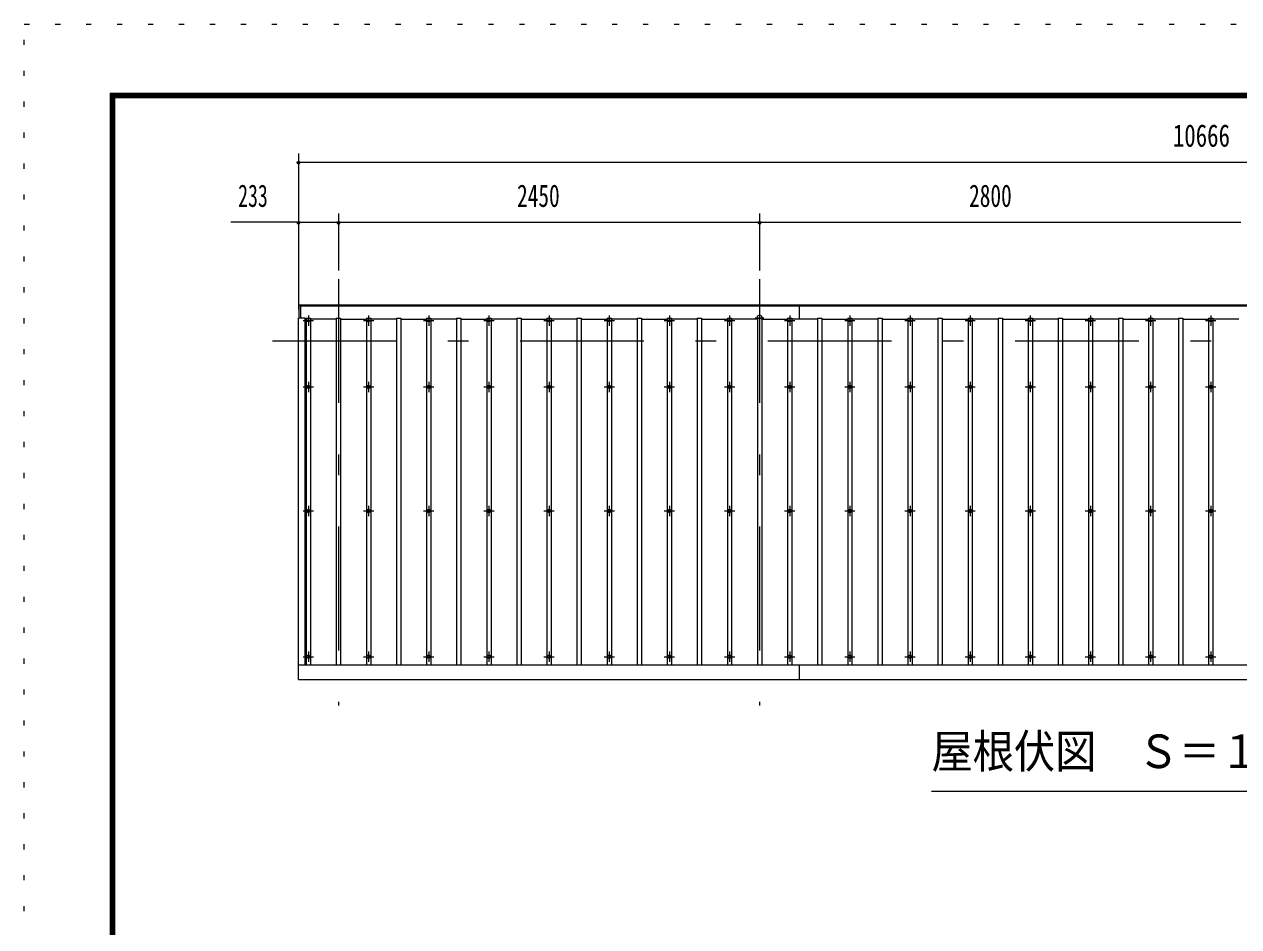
# Model space of a CAD drawing. Units: millimetres, scale not verified, with parts at other scales. Extents: x -25848 to 25858, y -10500 to 10500.
# Drawn here: x -3842 to 3223, y 5250 to 10500 of the extents above; entities that cross this region are included whole.
import ezdxf
from ezdxf.enums import TextEntityAlignment as Align

# ---------------------------------------------------------------- set-up
doc = ezdxf.new("R2010")
doc.units = ezdxf.units.MM
doc.header["$LTSCALE"] = 60
doc.linetypes.add('USER3', pattern=[24, 12, -5, 2, -5])
doc.linetypes.add('USER4', pattern=[3, 0.5, -2.5])
for name, color, linetype, lineweight in [('0-2_1-05BOLD', 7, 'Continuous', 18), ('0-3_1-25CENTER', 3, 'USER3', 18), ('0-4_1-45THIN', 4, 'Continuous', 18), ('0-5_1-55DIM', 3, 'Continuous', 18), ('0-C_F-F', 5, 'Continuous', 18), ('0-D_F-E_J_ADD', 5, 'USER4', 18)]:
    doc.layers.add(name, color=color, linetype=linetype, lineweight=lineweight)
doc.styles.add('ＭＳ ゴシック', font='')
doc.styles.get('ＭＳ ゴシック').set_extended_font_data('MS Gothic')

msp = doc.modelspace()

# ---------------------------------------------------------------- linework, layer by layer
at = {"layer": '0-2_1-05BOLD'}
for p, q in [((-2232.28, 8790.67), (-2232.28, 8867.67)), ((-2232.28, 8862.67), (8403.72, 8862.67)), ((665.72, 8867.67), (665.72, 8784.63)), ((-2247.28, 6687.67), (-2247.28, 8790.67)), ((-2247.28, 6773.43), (8418.72, 6773.43)), ((665.72, 6773.43), (665.72, 6687.67))]:
    msp.add_line(p, q, dxfattribs=at)
for points in [[(-2242.27, 8790.67), (-2242.27, 8867.67), (8413.72, 8867.67)], [(-2207.28, 6773.43), (-2207.28, 8790.67), (-2247.28, 8790.67)], [(-2247.28, 6687.67), (8418.72, 6687.67), (8418.72, 8790.67)]]:
    msp.add_lwpolyline(points, dxfattribs=at)
for centre in [(-2189.28, 8390.17), (-1839.28, 8390.17), (-1489.28, 8390.17), (-1139.28, 8390.17), (-789.28, 8390.17), (-439.28, 8390.17), (-89.28, 8390.17), (260.72, 8390.17), (610.72, 8390.17), (960.72, 8390.17), (1310.72, 8390.17), (1660.72, 8390.17), (2010.72, 8390.17), (2360.72, 8390.17), (2710.72, 8390.17), (3060.72, 8390.17), (-2189.28, 7668.51), (-1839.28, 7668.51), (-1489.28, 7668.51), (-1139.28, 7668.51), (-789.28, 7668.51), (-439.28, 7668.51), (-89.28, 7668.51), (260.72, 7668.51), (610.72, 7668.51), (960.72, 7668.51), (1310.72, 7668.51), (1660.72, 7668.51), (2010.72, 7668.51), (2360.72, 7668.51), (2710.72, 7668.51), (3060.72, 7668.51), (-2189.28, 6820.85), (-1839.28, 6820.85), (-1489.28, 6820.85), (-1139.28, 6820.85), (-789.28, 6820.85), (-439.28, 6820.85), (-89.28, 6820.85), (260.72, 6820.85), (610.72, 6820.85), (960.72, 6820.85), (1310.72, 6820.85), (1660.72, 6820.85), (2010.72, 6820.85), (2360.72, 6820.85), (2710.72, 6820.85), (3060.72, 6820.85)]:
    msp.add_circle(centre, 10, dxfattribs=at)
for centre, radius, start, end in [((-2189.28, 8765.7), 14.5, 46.39838, 133.60162), ((-2189.28, 8786.7), 14.5, 226.3961, 313.6039), ((-1839.28, 8765.7), 14.5, 46.39838, 133.60162), ((-1839.28, 8786.7), 14.5, 226.3961, 313.6039), ((-1489.28, 8765.7), 14.5, 46.39838, 133.60162), ((-1489.28, 8786.7), 14.5, 226.3961, 313.6039), ((-1139.28, 8765.7), 14.5, 46.39838, 133.60162), ((-1139.28, 8786.7), 14.5, 226.3961, 313.6039), ((-789.28, 8765.7), 14.5, 46.39838, 133.60162), ((-789.28, 8786.7), 14.5, 226.3961, 313.6039), ((-439.28, 8765.7), 14.5, 46.39838, 133.60162), ((-439.28, 8786.7), 14.5, 226.3961, 313.6039), ((-89.28, 8765.7), 14.5, 46.39838, 133.60162), ((-89.28, 8786.7), 14.5, 226.3961, 313.6039), ((260.72, 8765.7), 14.5, 46.39838, 133.60162), ((260.72, 8786.7), 14.5, 226.3961, 313.6039), ((435.72, 8792.15), 15, 326.44154, 213.55197), ((610.72, 8765.7), 14.5, 46.39838, 133.60162), ((610.72, 8786.7), 14.5, 226.3961, 313.6039), ((960.72, 8765.7), 14.5, 46.39838, 133.60162), ((960.72, 8786.7), 14.5, 226.3961, 313.6039), ((1310.72, 8765.7), 14.5, 46.39838, 133.60162), ((1310.72, 8786.7), 14.5, 226.3961, 313.6039), ((1660.72, 8765.7), 14.5, 46.39838, 133.60162), ((1660.72, 8786.7), 14.5, 226.3961, 313.6039), ((2010.72, 8765.7), 14.5, 46.39838, 133.60162), ((2010.72, 8786.7), 14.5, 226.3961, 313.6039), ((2360.72, 8765.7), 14.5, 46.39838, 133.60162), ((2360.72, 8786.7), 14.5, 226.3961, 313.6039), ((2710.72, 8765.7), 14.5, 46.39838, 133.60162), ((2710.72, 8786.7), 14.5, 226.3961, 313.6039), ((3060.72, 8765.7), 14.5, 46.39838, 133.60162), ((3060.72, 8786.7), 14.5, 226.3961, 313.6039)]:
    msp.add_arc(centre, radius, start, end, dxfattribs=at)
at = {"layer": '0-3_1-25CENTER'}
for p, q in [((-2014.28, 9017.67), (-2014.28, 6537.67)), ((435.72, 9017.67), (435.72, 6537.67)), ((-2219.27, 8776.2), (-2159.28, 8776.2)), ((-2189.28, 8806.2), (-2189.28, 8746.2)), ((-1869.28, 8776.2), (-1809.28, 8776.2)), ((-1839.28, 8806.2), (-1839.28, 8746.2)), ((-1519.28, 8776.2), (-1459.28, 8776.2)), ((-1489.28, 8806.2), (-1489.28, 8746.2)), ((-1169.28, 8776.2), (-1109.28, 8776.2)), ((-1139.28, 8806.2), (-1139.28, 8746.2)), ((-819.28, 8776.2), (-759.28, 8776.2)), ((-789.28, 8806.2), (-789.28, 8746.2)), ((-469.28, 8776.2), (-409.28, 8776.2)), ((-439.28, 8806.2), (-439.28, 8746.2)), ((-119.28, 8776.2), (-59.28, 8776.2)), ((-89.28, 8806.2), (-89.28, 8746.2)), ((230.72, 8776.2), (290.72, 8776.2)), ((260.72, 8806.2), (260.72, 8746.2)), ((410.72, 8792.15), (460.73, 8792.15)), ((580.72, 8776.2), (640.72, 8776.2)), ((610.72, 8806.2), (610.72, 8746.2)), ((930.72, 8776.2), (990.72, 8776.2)), ((960.72, 8806.2), (960.72, 8746.2)), ((1280.72, 8776.2), (1340.72, 8776.2)), ((1310.72, 8806.2), (1310.72, 8746.2)), ((1630.72, 8776.2), (1690.72, 8776.2)), ((1660.72, 8806.2), (1660.72, 8746.2)), ((1980.72, 8776.2), (2040.72, 8776.2)), ((2010.72, 8806.2), (2010.72, 8746.2)), ((2330.72, 8776.2), (2390.72, 8776.2)), ((2360.72, 8806.2), (2360.72, 8746.2)), ((2680.72, 8776.2), (2740.72, 8776.2)), ((2710.72, 8806.2), (2710.72, 8746.2)), ((3030.72, 8776.2), (3090.72, 8776.2)), ((3060.72, 8806.2), (3060.72, 8746.2)), ((-2397.27, 8657.67), (8568.72, 8657.67)), ((-2189.28, 8420.17), (-2189.28, 8360.17)), ((-1839.28, 8420.17), (-1839.28, 8360.17)), ((-1489.28, 8420.17), (-1489.28, 8360.17)), ((-1139.28, 8420.17), (-1139.28, 8360.17)), ((-789.28, 8420.17), (-789.28, 8360.17)), ((-439.28, 8420.17), (-439.28, 8360.17)), ((-89.28, 8420.17), (-89.28, 8360.17)), ((260.72, 8420.17), (260.72, 8360.17)), ((610.72, 8420.17), (610.72, 8360.17)), ((960.72, 8420.17), (960.72, 8360.17)), ((1310.72, 8420.17), (1310.72, 8360.17)), ((1660.72, 8420.17), (1660.72, 8360.17)), ((2010.72, 8420.17), (2010.72, 8360.17)), ((2360.72, 8420.17), (2360.72, 8360.17)), ((2710.72, 8420.17), (2710.72, 8360.17)), ((3060.72, 8420.17), (3060.72, 8360.17)), ((-2219.27, 8390.17), (-2159.28, 8390.17)), ((-1869.28, 8390.17), (-1809.28, 8390.17)), ((-1519.28, 8390.17), (-1459.28, 8390.17)), ((-1169.28, 8390.17), (-1109.28, 8390.17)), ((-819.28, 8390.17), (-759.28, 8390.17)), ((-469.28, 8390.17), (-409.28, 8390.17)), ((-119.27, 8390.17), (-59.28, 8390.17)), ((230.72, 8390.17), (290.72, 8390.17)), ((580.73, 8390.17), (640.72, 8390.17)), ((930.72, 8390.17), (990.72, 8390.17)), ((1280.73, 8390.17), (1340.72, 8390.17)), ((1630.72, 8390.17), (1690.72, 8390.17)), ((1980.73, 8390.17), (2040.72, 8390.17)), ((2330.72, 8390.17), (2390.72, 8390.17)), ((2680.72, 8390.17), (2740.72, 8390.17)), ((3030.72, 8390.17), (3090.72, 8390.17)), ((-2219.27, 7668.51), (-2159.28, 7668.51)), ((-2189.28, 7698.51), (-2189.28, 7638.51)), ((-1869.28, 7668.51), (-1809.28, 7668.51)), ((-1839.28, 7698.51), (-1839.28, 7638.51)), ((-1519.28, 7668.51), (-1459.28, 7668.51)), ((-1489.28, 7698.51), (-1489.28, 7638.51)), ((-1169.28, 7668.51), (-1109.28, 7668.51)), ((-1139.28, 7698.51), (-1139.28, 7638.51)), ((-819.28, 7668.51), (-759.28, 7668.51)), ((-789.28, 7698.51), (-789.28, 7638.51)), ((-469.28, 7668.51), (-409.28, 7668.51)), ((-439.28, 7698.51), (-439.28, 7638.51)), ((-119.27, 7668.51), (-59.28, 7668.51)), ((-89.28, 7698.51), (-89.28, 7638.51)), ((230.72, 7668.51), (290.72, 7668.51)), ((260.72, 7698.51), (260.72, 7638.51)), ((580.73, 7668.51), (640.72, 7668.51)), ((610.72, 7698.51), (610.72, 7638.51)), ((930.72, 7668.51), (990.72, 7668.51)), ((960.72, 7698.51), (960.72, 7638.51)), ((1280.73, 7668.51), (1340.72, 7668.51)), ((1310.72, 7698.51), (1310.72, 7638.51)), ((1630.72, 7668.51), (1690.72, 7668.51)), ((1660.72, 7698.51), (1660.72, 7638.51)), ((1980.73, 7668.51), (2040.72, 7668.51)), ((2010.72, 7698.51), (2010.72, 7638.51)), ((2330.72, 7668.51), (2390.72, 7668.51)), ((2360.72, 7698.51), (2360.72, 7638.51)), ((2680.72, 7668.51), (2740.72, 7668.51)), ((2710.72, 7698.51), (2710.72, 7638.51)), ((3030.72, 7668.51), (3090.72, 7668.51)), ((3060.72, 7698.51), (3060.72, 7638.51)), ((-2219.27, 6820.85), (-2159.28, 6820.85)), ((-2189.28, 6850.85), (-2189.28, 6790.85)), ((-1869.28, 6820.85), (-1809.28, 6820.85)), ((-1839.28, 6850.85), (-1839.28, 6790.85)), ((-1519.28, 6820.85), (-1459.28, 6820.85)), ((-1489.28, 6850.85), (-1489.28, 6790.85)), ((-1169.28, 6820.85), (-1109.28, 6820.85)), ((-1139.28, 6850.85), (-1139.28, 6790.85)), ((-819.28, 6820.85), (-759.28, 6820.85)), ((-789.28, 6850.85), (-789.28, 6790.85)), ((-469.28, 6820.85), (-409.28, 6820.85)), ((-439.28, 6850.85), (-439.28, 6790.85)), ((-119.27, 6820.85), (-59.28, 6820.85)), ((-89.28, 6850.85), (-89.28, 6790.85)), ((230.72, 6820.85), (290.72, 6820.85)), ((260.72, 6850.85), (260.72, 6790.85)), ((580.73, 6820.85), (640.72, 6820.85)), ((610.72, 6850.85), (610.72, 6790.85)), ((930.72, 6820.85), (990.72, 6820.85)), ((960.72, 6850.85), (960.72, 6790.85)), ((1280.73, 6820.85), (1340.72, 6820.85)), ((1310.72, 6850.85), (1310.72, 6790.85)), ((1630.72, 6820.85), (1690.72, 6820.85)), ((1660.72, 6850.85), (1660.72, 6790.85)), ((1980.73, 6820.85), (2040.72, 6820.85)), ((2010.72, 6850.85), (2010.72, 6790.85)), ((2330.72, 6820.85), (2390.72, 6820.85)), ((2360.72, 6850.85), (2360.72, 6790.85)), ((2680.72, 6820.85), (2740.72, 6820.85)), ((2710.72, 6850.85), (2710.72, 6790.85)), ((3030.72, 6820.85), (3090.72, 6820.85)), ((3060.72, 6850.85), (3060.72, 6790.85))]:
    msp.add_line(p, q, dxfattribs=at)
at = {"layer": '0-4_1-45THIN'}
for p, q in [((-2207.28, 8784.63), (-2201.78, 8784.63)), ((-2201.78, 8790.67), (-2201.78, 6773.43)), ((-2201.78, 8790.67), (-2176.78, 8790.67)), ((-2176.78, 8790.67), (-2176.78, 6773.43)), ((-2026.78, 8784.63), (-2176.78, 8784.63)), ((-2026.78, 8790.67), (-2001.78, 8790.67)), ((-2026.78, 8790.67), (-2026.78, 6773.43)), ((-2001.78, 8790.67), (-2001.78, 6773.43)), ((-2001.78, 8784.63), (-1851.78, 8784.63)), ((-1851.78, 8790.67), (-1826.78, 8790.67)), ((-1851.78, 8790.67), (-1851.78, 6773.43)), ((-1826.78, 8790.67), (-1826.78, 6773.43)), ((-1676.78, 8784.63), (-1826.78, 8784.63)), ((-1676.78, 8790.67), (-1676.78, 6773.43)), ((-1676.78, 8790.67), (-1651.78, 8790.67)), ((-1651.78, 8790.67), (-1651.78, 6773.43)), ((-1651.78, 8784.63), (-1501.78, 8784.63)), ((-1501.78, 8790.67), (-1501.78, 6773.43)), ((-1501.78, 8790.67), (-1476.78, 8790.67)), ((-1476.78, 8790.67), (-1476.78, 6773.43)), ((-1326.78, 8784.63), (-1476.78, 8784.63)), ((-1326.78, 8790.67), (-1326.78, 6773.43)), ((-1301.78, 8784.63), (-1151.78, 8784.63)), ((-1151.78, 8790.67), (-1151.78, 6773.43)), ((-976.78, 8784.63), (-1126.78, 8784.63)), ((-976.78, 8790.67), (-976.78, 6773.43)), ((-951.78, 8784.63), (-801.78, 8784.63)), ((-801.78, 8790.67), (-801.78, 6773.43)), ((-626.78, 8784.63), (-776.78, 8784.63)), ((-626.78, 8790.67), (-626.78, 6773.43)), ((-601.78, 8784.63), (-451.78, 8784.63)), ((-451.78, 8790.67), (-451.78, 6773.43)), ((-451.78, 8790.67), (-426.78, 8790.67)), ((-426.78, 8790.67), (-426.78, 6773.43)), ((-276.78, 8784.63), (-426.78, 8784.63)), ((-276.78, 8790.67), (-276.78, 6773.43)), ((-276.78, 8790.67), (-251.78, 8790.67)), ((-251.78, 8790.67), (-251.78, 6773.43)), ((-251.78, 8784.63), (-101.78, 8784.63)), ((-101.78, 8790.67), (-101.78, 6773.43)), ((73.22, 8784.63), (-76.78, 8784.63)), ((73.22, 8790.67), (73.22, 6773.43)), ((98.22, 8784.63), (248.22, 8784.63)), ((248.22, 8790.67), (248.22, 6773.43)), ((248.22, 8790.67), (273.22, 8790.67)), ((273.22, 8790.67), (273.22, 6773.43)), ((423.22, 8784.63), (273.22, 8784.63)), ((423.22, 8790.67), (423.22, 6773.43)), ((423.22, 8790.67), (448.22, 8790.67)), ((448.22, 8790.67), (448.22, 6773.43)), ((448.22, 8784.63), (598.22, 8784.63)), ((598.22, 8790.67), (598.22, 6773.43)), ((598.22, 8790.67), (623.22, 8790.67)), ((623.22, 8790.67), (623.22, 6773.43)), ((773.22, 8784.63), (623.22, 8784.63)), ((773.22, 8790.67), (773.22, 6773.43)), ((798.22, 8784.63), (948.22, 8784.63)), ((948.22, 8790.67), (948.22, 6773.43)), ((1123.22, 8784.63), (973.22, 8784.63)), ((1123.22, 8790.67), (1123.22, 6773.43)), ((1123.22, 8790.67), (1148.22, 8790.67)), ((1148.22, 8790.67), (1148.22, 6773.43)), ((1148.22, 8784.63), (1298.22, 8784.63)), ((1298.22, 8790.67), (1298.22, 6773.43)), ((1473.22, 8784.63), (1323.22, 8784.63)), ((1473.22, 8790.67), (1473.22, 6773.43)), ((1473.22, 8790.67), (1498.22, 8790.67)), ((1498.22, 8790.67), (1498.22, 6773.43)), ((1498.22, 8784.63), (1648.22, 8784.63)), ((1648.22, 8790.67), (1648.22, 6773.43)), ((1823.22, 8784.63), (1673.22, 8784.63)), ((1823.22, 8790.67), (1823.22, 6773.43)), ((1848.22, 8784.63), (1998.22, 8784.63)), ((1998.22, 8790.67), (1998.22, 6773.43)), ((2173.22, 8784.63), (2023.22, 8784.63)), ((2173.22, 8790.67), (2173.22, 6773.43)), ((2198.22, 8784.63), (2348.22, 8784.63)), ((2348.22, 8790.67), (2348.22, 6773.43)), ((2523.22, 8784.63), (2373.22, 8784.63)), ((2523.22, 8790.67), (2523.22, 6773.43)), ((2523.22, 8790.67), (2548.22, 8790.67)), ((2548.22, 8790.67), (2548.22, 6773.43)), ((2548.22, 8784.63), (2698.22, 8784.63)), ((2698.22, 8790.67), (2698.22, 6773.43)), ((2873.22, 8784.63), (2723.22, 8784.63)), ((2873.22, 8790.67), (2873.22, 6773.43)), ((2898.22, 8784.63), (3048.22, 8784.63)), ((3048.22, 8790.67), (3048.22, 6773.43)), ((3223.22, 8784.63), (3073.22, 8784.63))]:
    msp.add_line(p, q, dxfattribs=at)
for points in [[(-1326.78, 8790.67), (-1301.78, 8790.67), (-1301.78, 6773.43)], [(-1151.78, 8790.67), (-1126.78, 8790.67), (-1126.78, 6773.43)], [(-976.78, 8790.67), (-951.78, 8790.67), (-951.78, 6773.43)], [(-801.78, 8790.67), (-776.78, 8790.67), (-776.78, 6773.43)], [(-626.78, 8790.67), (-601.78, 8790.67), (-601.78, 6773.43)], [(-101.78, 8790.67), (-76.78, 8790.67), (-76.78, 6773.43)], [(73.22, 8790.67), (98.22, 8790.67), (98.22, 6773.43)], [(773.22, 8790.67), (798.22, 8790.67), (798.22, 6773.43)], [(948.22, 8790.67), (973.22, 8790.67), (973.22, 6773.43)], [(1298.22, 8790.67), (1323.22, 8790.67), (1323.22, 6773.43)], [(1648.22, 8790.67), (1673.22, 8790.67), (1673.22, 6773.43)], [(1823.22, 8790.67), (1848.22, 8790.67), (1848.22, 6773.43)], [(1998.22, 8790.67), (2023.22, 8790.67), (2023.22, 6773.43)], [(2173.22, 8790.67), (2198.22, 8790.67), (2198.22, 6773.43)], [(2348.22, 8790.67), (2373.22, 8790.67), (2373.22, 6773.43)], [(2698.22, 8790.67), (2723.22, 8790.67), (2723.22, 6773.43)], [(2873.22, 8790.67), (2898.22, 8790.67), (2898.22, 6773.43)], [(3048.22, 8790.67), (3073.22, 8790.67), (3073.22, 6773.43)]]:
    msp.add_lwpolyline(points, dxfattribs=at)
at = {"layer": '0-5_1-55DIM'}
for p, q in [((-2237.28, 9698.67), (-2257.28, 9698.67)), ((-2247.28, 9748.67), (-2247.28, 8840.67)), ((-2247.28, 9698.67), (8418.72, 9698.67)), ((-2014.28, 9398.67), (-2014.28, 9067.67)), ((435.72, 9398.67), (435.72, 9067.67)), ((-2247.28, 9348.67), (-2639.78, 9348.67)), ((-2237.28, 9348.67), (-2257.28, 9348.67)), ((-2247.28, 9348.67), (-2014.28, 9348.67)), ((-2004.28, 9348.67), (-2024.28, 9348.67)), ((-2014.28, 9348.67), (435.72, 9348.67)), ((445.72, 9348.67), (425.72, 9348.67)), ((435.72, 9348.67), (3235.72, 9348.67)), ((1435.72, 6037.67), (4735.72, 6037.67))]:
    msp.add_line(p, q, dxfattribs=at)
for centre in [(-2247.28, 9698.67), (-2247.28, 9348.67), (-2014.28, 9348.67), (435.72, 9348.67)]:
    msp.add_arc(centre, 10, 180, 0, dxfattribs=at)
at = {"layer": '0-C_F-F'}
for p, q in [((-3341.94, 10100), (-3341.94, -10000)), ((-3341.94, 10100), (25358.06, 10100)), ((-3339.44, 10097.5), (25355.56, 10097.5)), ((-3339.44, 10097.5), (-3339.44, -9997.5)), ((-3336.94, 10095), (25353.06, 10095)), ((-3334.44, 10092.5), (25350.56, 10092.5)), ((-3334.44, 10092.5), (-3334.44, -9992.5)), ((-3331.94, 10090), (25348.06, 10090)), ((-3329.44, 10087.5), (25345.56, 10087.5)), ((-3329.44, 10087.5), (-3329.44, -9987.5)), ((-3326.94, 10085), (25343.06, 10085)), ((-3324.44, 10082.5), (25340.56, 10082.5)), ((-3324.44, 10082.5), (-3324.44, -9982.5)), ((-3321.94, 10080), (25338.06, 10080)), ((-3321.94, 10080), (-3321.94, -9980)), ((-3319.44, 10077.5), (25335.56, 10077.5)), ((-3319.44, 10077.5), (-3319.44, -9977.5)), ((-3316.94, 10075), (25333.06, 10075))]:
    msp.add_line(p, q, dxfattribs=at)
for points in [[(-3336.94, 10095), (-3336.94, -9995), (25353.06, -9995), (25353.06, 10095)], [(-3331.94, 10090), (-3331.94, -9990), (25348.06, -9990), (25348.06, 10090)], [(-3326.94, 10085), (-3326.94, -9985), (25343.06, -9985), (25343.06, 10085)], [(-3316.94, 10075), (-3316.94, -9975), (25333.06, -9975), (25333.06, 10075)]]:
    msp.add_lwpolyline(points, dxfattribs=at)
at = {"layer": '0-D_F-E_J_ADD'}
msp.add_lwpolyline([(-3841.94, -10500), (-3841.94, 10500), (25858.06, 10500)], dxfattribs=at)

# ---------------------------------------------------------------- texts
at = {"layer": '0-5_1-55DIM', "color": 7, "style": 'ＭＳ ゴシック'}
for s, height, width, p in [('10666', 130.2, 0.75, (2840.09, 9748.67)), ('233', 130.2, 0.65, (-2597.95, 9398.67)), ('2450', 130.2, 0.7, (-975.29, 9398.67)), ('2800', 130.2, 0.7, (1654.45, 9398.67)), ('屋根伏図\u3000Ｓ＝１／５０', 195.4, 0.9, (1435.72, 6114.32))]:
    msp.add_text(s, height=height, dxfattribs=dict(at, width=width)).set_placement(p, align=Align.BOTTOM_LEFT)

doc.saveas('drawing.dxf')
